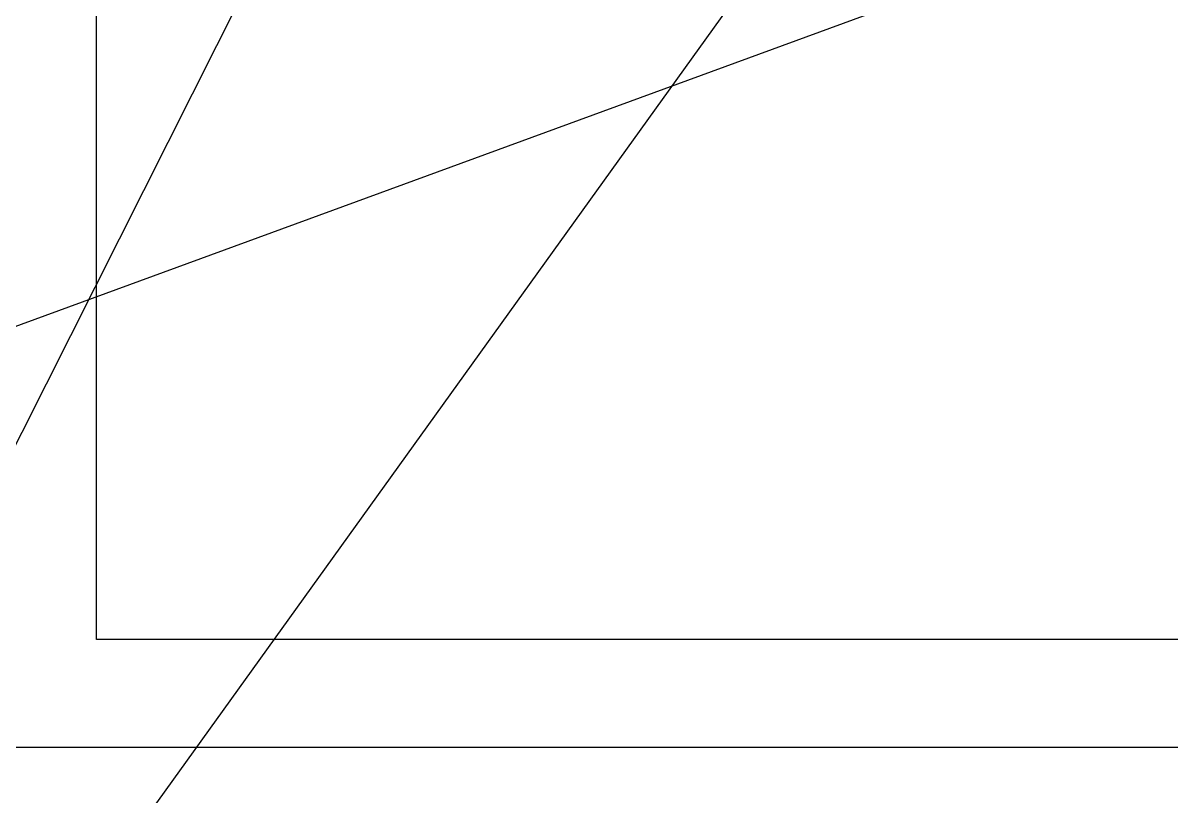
# Model space of a CAD drawing. Header units: millimetres. Extents: x 61566 to 504600, y -69328 to 118800.
# Drawn here: x 342843 to 387400, y -1881 to 28133 of the extents above; entities that cross this region are included whole.
import ezdxf

# ---------------------------------------------------------------- set-up
doc = ezdxf.new("R2010")
doc.units = ezdxf.units.MM
doc.header["$LTSCALE"] = 200
doc.layers.get('DEFPOINTS').update_dxf_attribs({"color": 137})
doc.layers.add('WALL-D', color=3, linetype='Continuous')

# ---------------------------------------------------------------- blocks, each defined once
blk = doc.blocks.new('sheet-line')
at = {"layer": 'DEFPOINTS'}
blk.add_lwpolyline([(168200, -356400), (0, -356400), (0, -237600), (168200, -237600)], close=True, dxfattribs=at)

msp = doc.modelspace()

# ---------------------------------------------------------------- linework, layer by layer
at = {"layer": 'DEFPOINTS', "color": 1}
for p, q in [((377122, 80427.7), (306378.2, -60109.2)), ((423727.7, 46097.2), (257557.6, -14812.2)), ((381007.8, 43766.6), (306378.2, -60109.2))]:
    msp.add_line(p, q, dxfattribs=at)
at = {"layer": 'DEFPOINTS'}
msp.add_lwpolyline([(345700, 114600), (483100, 114600), (483100, 4200), (345700, 4200)], close=True, dxfattribs=at)
msp.add_lwpolyline([(345700, 114600), (483100, 114600), (483100, 4200), (345700, 4200)], close=True, dxfattribs=at)

# ---------------------------------------------------------------- block references
at = {"layer": 'WALL-D'}
msp.add_blockref('sheet-line', (336400, 356400), dxfattribs=at)
msp.add_blockref('sheet-line', (336400, 356400), dxfattribs=at)

doc.saveas('drawing.dxf')
